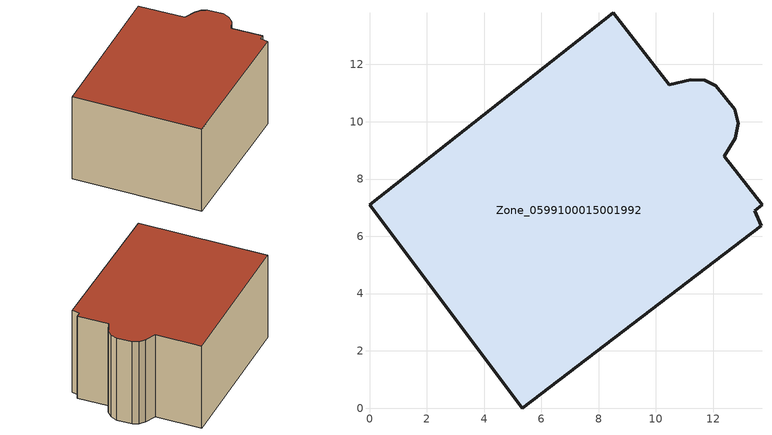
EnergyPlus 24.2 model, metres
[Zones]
Zone_0599100015001992
 floor ground (C_G): 13.67,6.37 5.33,0 0,7.09 8.51,13.8 10.47,11.28 11.22,11.46 11.71,11.45 12.1,11.27 12.75,10.44 12.87,9.95 12.77,9.43 12.38,8.79 13.71,7.09 13.45,6.89 z0.81
 wall outside (C_F): 12.77,9.43 12.87,9.95 12.75,10.44 12.1,11.27 11.71,11.45 11.22,11.46 10.47,11.28 8.51,13.8 0,7.09 5.33,0 13.67,6.37 13.45,6.89 13.71,7.09 12.38,8.79 12.77,9.43 z0.81:7.05
 roof outside (C_R): 5.33,0 13.67,6.37 13.45,6.89 13.71,7.09 12.38,8.79 12.77,9.43 12.87,9.95 12.75,10.44 12.1,11.27 11.71,11.45 11.22,11.46 10.47,11.28 8.51,13.8 0,7.09 z7.05
[BUILDING]
Pand.0599100015001992: North Axis=0; Terrain=City; Loads Convergence Tolerance Value=0.04; Temperature Convergence Tolerance Value=0.4; Solar Distribution=FullExterior; Maximum Number of Warmup Days=25; Minimum Number of Warmup Days=1
[Site:Location]
Rotterdam.The.Hague.AP_ZH_NLD Design_Conditions: Latitude=51.96; Longitude=4.45; Time Zone=1; Elevation=-4.5
[SITE:GROUNDTEMPERATURE:BUILDINGSURFACE]
18, 18, 18, 18, 18, 18, 18, 18, 18, 18, 18, 18
[MATERIAL] Thermal Absorptance=0.9; Solar Absorptance=0.7; Visible Absorptance=0.7
Name | Roughness | Thickness | Conductivity | Density | Specific Heat
G.TI.1975-1991 | MediumSmooth | 0.15 | 0.288461 | 540 | 1210
F.TI.1975-1991 | Rough | 0.3 | 0.230769 | 1920 | 840
R.TI.1975-1991 | MediumRough | 0.2 | 0.153846 | 1500 | 1000
[CONSTRUCTION]
C_G: G.TI.1975-1991
C_F: F.TI.1975-1991
C_R: R.TI.1975-1991
[ZONE]
Zone_0599100015001992: Type=1; Multiplier=1; Ceiling Height=Autocalculate; Volume=Autocalculate; Floor Area=autocalculate; Part of Total Floor Area=Yes
[ZONEINFILTRATION:DESIGNFLOWRATE]
Infil_Zone_0599100015001992: Zone or ZoneList or Space or SpaceList=Zone_0599100015001992; Schedule=AlwaysOn; Design Flow Rate Calculation Method=Flow/Area; Flow Rate per Floor Area=0.003; Constant Term Coefficient=1; Temperature Term Coefficient=0; Velocity Term Coefficient=0; Velocity Squared Term Coefficient=0
[HVACTEMPLATE:ZONE:IDEALLOADSAIRSYSTEM]
Zone_0599100015001992: Maximum Heating Supply Air Temperature=50; Minimum Cooling Supply Air Temperature=13; Maximum Heating Supply Air Humidity Ratio=0.0156; Minimum Cooling Supply Air Humidity Ratio=0.0077; Heating Limit=NoLimit; Cooling Limit=NoLimit; Dehumidification Control Type=ConstantSensibleHeatRatio; Cooling Sensible Heat Ratio=0.7; Dehumidification Setpoint=60; Humidification Control Type=None; Humidification Setpoint=30; Outdoor Air Method=None; Outdoor Air Flow Rate per Person=0.00944; Outdoor Air Flow Rate per Zone Floor Area=0; Outdoor Air Flow Rate per Zone=0; Demand Controlled Ventilation Type=None; Outdoor Air Economizer Type=NoEconomizer; Heat Recovery Type=None; Sensible Heat Recovery Effectiveness=0.7; Latent Heat Recovery Effectiveness=0.65
[ZONECONTROL:THERMOSTAT]
ThermostatControl_Zone_0599100015001992: Zone or ZoneList=Zone_0599100015001992; Control Type Schedule=DualSetpointControlType; Control 1=Thermostat_Zone_0599100015001992; Temperature Difference Between Cutout And Setpoint=0
[THERMOSTATSETPOINT:DUALSETPOINT]
Thermostat_Zone_0599100015001992: Heating Setpoint Temperature Schedule=HeatingSetpoint_Zone_0599100015001992; Cooling Setpoint Temperature Schedule=CoolingSetpoint_Zone_0599100015001992
[SCHEDULE:COMPACT]
HeatingSetpoint_Zone_0599100015001992: Through: 12/31, For: AllDays, Until: 24:00, 21
CoolingSetpoint_Zone_0599100015001992: Through: 12/31, For: AllDays, Until: 24:00, 24
DualSetpointControlType: Through: 12/31, For: AllDays, Until: 24:00, 4
AlwaysOn: Through: 12/31, For: AllDays, Until: 24:00, 1
